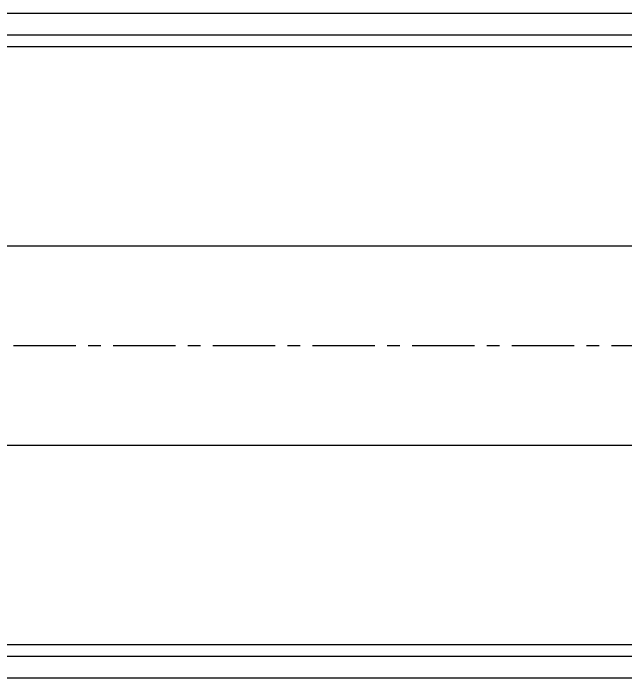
# Model space of a CAD drawing. Extents: x -609 to 549, y 145 to 558.
# Drawn here: x -384.8 to -311.1, y 208.3 to 288.3 of the extents above; entities that cross this region are included whole.
import ezdxf

# ---------------------------------------------------------------- set-up
doc = ezdxf.new("R2010")
doc.units = 0
doc.linetypes.add('CENTER', pattern=[12, 7.5, -1.5, 1.5, -1.5])
doc.linetypes.add('CONTINOUS', pattern=[0])
doc.layers.get('0').update_dxf_attribs({"linetype": 'CONTINUOUS'})
doc.layers.add('CENTER', color=1, linetype='CENTER')

msp = doc.modelspace()

# ---------------------------------------------------------------- linework, layer by layer
at = {"color": 7, "linetype": 'CONTINOUS'}
for p, q in [((-435.773, 288.251), (535.227, 288.251)), ((-435.773, 285.653), (535.227, 285.653)), ((-435.773, 284.251), (535.227, 284.251)), ((-434.773, 260.251), (534.227, 260.251)), ((-434.773, 236.251), (534.227, 236.251)), ((-435.773, 212.251), (535.227, 212.251)), ((-435.773, 210.849), (535.227, 210.849)), ((-435.773, 208.251), (535.227, 208.251))]:
    msp.add_line(p, q, dxfattribs=at)
at = {"layer": 'CENTER', "color": 1, "linetype": 'CENTER'}
msp.add_line((-480.801, 248.251), (545.156, 248.251), dxfattribs=at)

doc.saveas('drawing.dxf')
